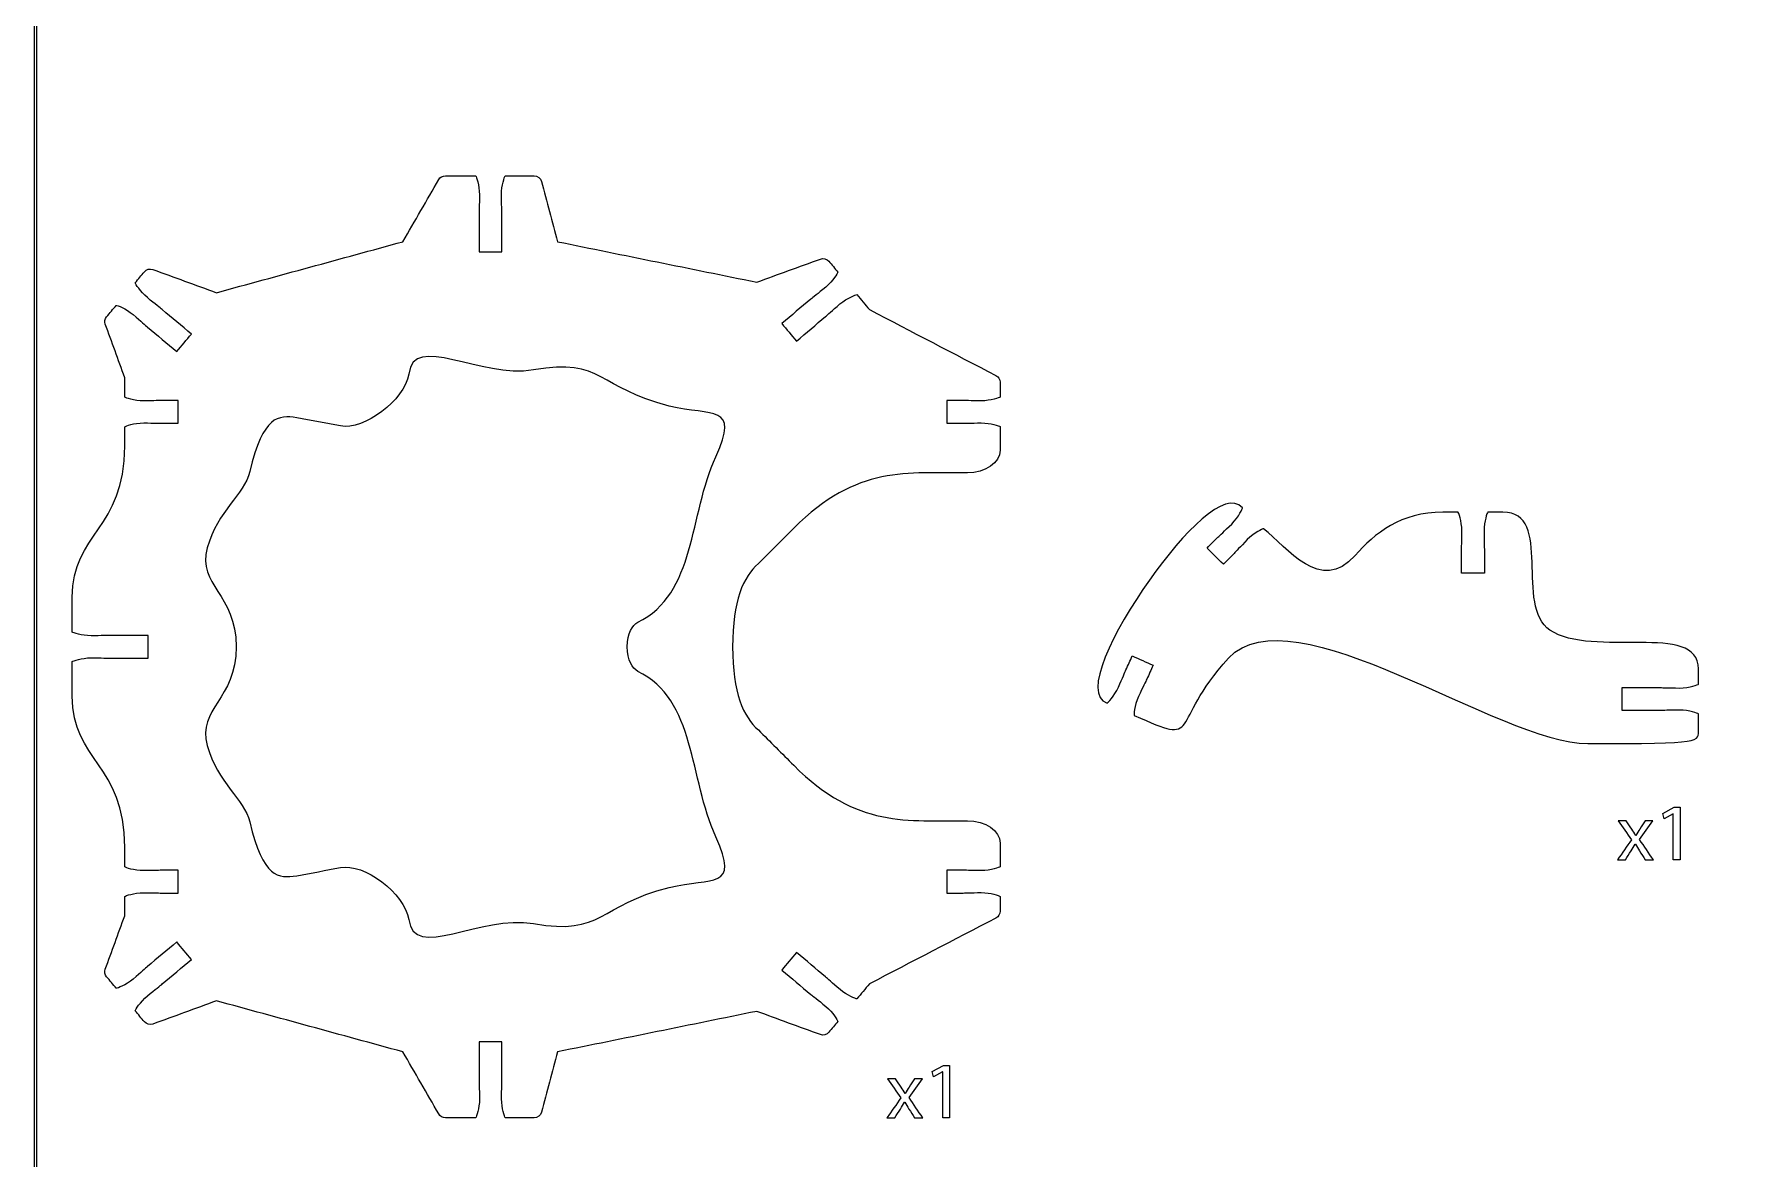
# Model space of a CAD drawing. Extents: x 0 to 430, y 0 to 540.
# Drawn here: x 0 to 223.5, y 235.4 to 383 of the extents above; entities that cross this region are included whole.
import ezdxf

# ---------------------------------------------------------------- set-up
doc = ezdxf.new("R2010")
doc.units = 0
doc.header["$MEASUREMENT"] = 0
doc.layers.add('DEFAULT', color=18, linetype='CONTINUOUS')

msp = doc.modelspace()

# ---------------------------------------------------------------- linework, layer by layer
at = {"layer": 'DEFAULT', "color": 177}
for points in [[(430, 540), (0, 540), (0, 0), (430, 0)], [(429.65, 0.35), (0.35, 0.35), (0.35, 539.65), (429.65, 539.65)], [(215.01, 280.63), (214.99, 280.63), (213.8, 279.98), (213.62, 280.69), (215.12, 281.5), (215.91, 281.5), (215.91, 274.62), (215.01, 274.62)], [(119.19, 246.77), (119.16, 246.77), (117.97, 246.13), (117.79, 246.84), (119.29, 247.64), (120.09, 247.64), (120.09, 240.76), (119.19, 240.76)]]:
    msp.add_lwpolyline(points, close=True, dxfattribs=at)
at = {"layer": 'DEFAULT', "color": 240}
for points, knots in [([(58.36, 359.38), (58.36, 359.72), (58.41, 360.49), (58.41, 361.88), (58.41, 363.16), (58.03, 364.21), (57.92, 364.36), (56.6, 364.36), (55.28, 364.36), (53.95, 364.36), (53.59, 364.36), (53.26, 364.17), (53.08, 363.86), (51.52, 361.15), (49.95, 358.43), (48.38, 355.71), (40.23, 353.48), (32.08, 351.25), (23.92, 349.02), (21.14, 350.04), (18.36, 351.05), (15.58, 352.06), (15.18, 352.2), (14.74, 352.09), (14.47, 351.76), (14.07, 351.29), (13.67, 350.81), (13.27, 350.33), (13.32, 350.16), (13.89, 349.19), (14.86, 348.37), (15.92, 347.48), (16.55, 347.02), (16.8, 346.8), (18.08, 345.73), (19.37, 344.66), (20.65, 343.59), (20, 342.83), (19.36, 342.06), (18.72, 341.29), (17.44, 342.36), (16.17, 343.43), (14.89, 344.5), (14.62, 344.72), (14.06, 345.25), (13, 346.14), (12, 346.98), (10.93, 347.36), (10.77, 347.36), (10.36, 346.86), (9.94, 346.36), (9.52, 345.86), (9.29, 345.59), (9.22, 345.21), (9.34, 344.88), (10.19, 342.54), (11.04, 340.21), (11.89, 337.87), (11.89, 337.02), (11.89, 336.17), (11.89, 335.31), (12.02, 335.22), (13.09, 334.83), (14.38, 334.83), (15.76, 334.83), (16.54, 334.88), (16.87, 334.88), (17.54, 334.88), (18.21, 334.88), (18.88, 334.88), (18.88, 333.88), (18.88, 332.88), (18.88, 331.88), (18.21, 331.88), (17.55, 331.88), (16.88, 331.88), (16.54, 331.88), (15.76, 331.93), (14.38, 331.93), (13.07, 331.92), (12.01, 331.53), (11.89, 331.43), (11.89, 330.58), (11.89, 329.73), (11.89, 328.88), (11.89, 317.92), (5, 317.52), (5, 309.05), (5, 307.53), (5, 306.01), (5, 304.49), (5.15, 304.39), (6.21, 304.01), (7.48, 304.01), (8.87, 304.01), (9.64, 304.06), (9.98, 304.06), (11.65, 304.06), (13.32, 304.06), (14.98, 304.06), (14.98, 303.06), (14.98, 302.06), (14.98, 301.06), (13.32, 301.06), (11.65, 301.06), (9.99, 301.06), (9.65, 301.06), (8.87, 301.11), (7.48, 301.11), (6.19, 301.1), (5.13, 300.71), (5, 300.62), (5, 299.1), (5, 297.59), (5, 296.07), (5, 287.6), (11.89, 287.2), (11.89, 276.24), (11.89, 275.38), (11.89, 274.53), (11.89, 273.68), (12.02, 273.59), (13.09, 273.19), (14.38, 273.19), (15.76, 273.19), (16.54, 273.24), (16.87, 273.24), (17.54, 273.24), (18.21, 273.24), (18.88, 273.24), (18.88, 272.25), (18.88, 271.25), (18.88, 270.25), (18.21, 270.25), (17.55, 270.25), (16.88, 270.25), (16.54, 270.24), (15.76, 270.29), (14.38, 270.29), (13.06, 270.29), (11.99, 269.89), (11.89, 269.79), (11.89, 268.95), (11.89, 268.1), (11.89, 267.25), (11.04, 264.92), (10.19, 262.58), (9.34, 260.25), (9.22, 259.91), (9.29, 259.54), (9.52, 259.26), (9.94, 258.76), (10.36, 258.26), (10.78, 257.75), (10.94, 257.76), (12.01, 258.15), (13, 258.97), (14.06, 259.86), (14.62, 260.4), (14.88, 260.62), (16.16, 261.69), (17.44, 262.76), (18.72, 263.83), (19.36, 263.06), (20, 262.3), (20.65, 261.53), (19.37, 260.46), (18.09, 259.39), (16.81, 258.32), (16.55, 258.1), (15.93, 257.64), (14.86, 256.75), (13.88, 255.92), (13.32, 254.96), (13.27, 254.78), (13.67, 254.31), (14.07, 253.83), (14.47, 253.36), (14.74, 253.04), (15.18, 252.92), (15.58, 253.06), (18.36, 254.07), (21.14, 255.08), (23.92, 256.1), (32.08, 253.87), (40.23, 251.64), (48.38, 249.41), (49.95, 246.69), (51.52, 243.98), (53.08, 241.26), (53.26, 240.95), (53.59, 240.76), (53.95, 240.76), (55.28, 240.76), (56.61, 240.76), (57.93, 240.76), (58.03, 240.91), (58.42, 241.97), (58.42, 243.24), (58.42, 244.63), (58.36, 245.4), (58.37, 245.74), (58.37, 247.41), (58.37, 249.08), (58.36, 250.74), (59.36, 250.74), (60.36, 250.74), (61.36, 250.74), (61.36, 249.08), (61.36, 247.41), (61.36, 245.75), (61.37, 245.41), (61.32, 244.63), (61.32, 243.24), (61.32, 241.95), (61.71, 240.89), (61.81, 240.76), (63.07, 240.76), (64.33, 240.76), (65.59, 240.76), (66.04, 240.76), (66.44, 241.06), (66.55, 241.5), (67.26, 244.14), (67.96, 246.77), (68.67, 249.41), (77.38, 251.18), (86.08, 252.95), (94.79, 254.72), (97.57, 253.7), (100.35, 252.69), (103.13, 251.68), (103.52, 251.53), (103.97, 251.65), (104.24, 251.98), (104.64, 252.45), (105.03, 252.92), (105.43, 253.4), (105.39, 253.55), (104.83, 254.54), (103.84, 255.37), (102.79, 256.26), (102.16, 256.72), (101.9, 256.94), (100.62, 258.01), (99.34, 259.08), (98.07, 260.15), (98.71, 260.92), (99.35, 261.68), (100, 262.45), (101.27, 261.38), (102.55, 260.31), (103.82, 259.24), (104.08, 259.02), (104.65, 258.48), (105.71, 257.59), (106.7, 256.76), (107.76, 256.37), (107.93, 256.37), (108.47, 257.02), (109.02, 257.67), (109.57, 258.33), (115.1, 261.21), (120.63, 264.09), (126.17, 266.97), (126.5, 267.15), (126.71, 267.49), (126.71, 267.86), (126.71, 268.51), (126.71, 269.16), (126.71, 269.81), (126.58, 269.9), (125.51, 270.3), (124.22, 270.3), (122.84, 270.3), (122.06, 270.25), (121.72, 270.25), (121.06, 270.25), (120.39, 270.25), (119.72, 270.25), (119.72, 271.25), (119.72, 272.25), (119.72, 273.24), (120.39, 273.24), (121.05, 273.24), (121.72, 273.24), (122.06, 273.25), (122.83, 273.2), (124.22, 273.2), (125.54, 273.2), (126.61, 273.6), (126.71, 273.7), (126.71, 274.73), (126.71, 275.76), (126.71, 276.8), (126.71, 278.42), (124.79, 279.74), (122.42, 279.74), (114.6, 279.8), (107.92, 278.7), (99.64, 287.01), (98.1, 288.56), (96.55, 290.11), (95.01, 291.65), (93.03, 293.36), (91.62, 296.53), (91.62, 302.56), (91.62, 308.59), (93.03, 311.77), (95.01, 313.47), (96.55, 315.02), (98.1, 316.57), (99.64, 318.11), (107.92, 326.43), (114.6, 325.33), (122.42, 325.38), (124.79, 325.38), (126.71, 326.72), (126.71, 328.35), (126.71, 329.38), (126.71, 330.41), (126.71, 331.45), (126.58, 331.54), (125.51, 331.93), (124.22, 331.93), (122.84, 331.93), (122.06, 331.88), (121.72, 331.88), (121.06, 331.88), (120.39, 331.88), (119.72, 331.88), (119.72, 332.88), (119.72, 333.88), (119.72, 334.88), (120.39, 334.88), (121.05, 334.88), (121.72, 334.88), (122.06, 334.88), (122.83, 334.83), (124.22, 334.83), (125.53, 334.84), (126.59, 335.23), (126.71, 335.33), (126.71, 335.97), (126.71, 336.62), (126.71, 337.26), (126.71, 337.64), (126.5, 337.98), (126.17, 338.15), (120.63, 341.03), (115.1, 343.91), (109.57, 346.8), (109.02, 347.45), (108.47, 348.11), (107.92, 348.77), (107.74, 348.74), (106.68, 348.35), (105.7, 347.54), (104.65, 346.65), (104.08, 346.11), (103.82, 345.89), (102.55, 344.82), (101.27, 343.75), (100, 342.67), (99.35, 343.44), (98.71, 344.2), (98.07, 344.97), (99.34, 346.04), (100.62, 347.11), (101.89, 348.18), (102.15, 348.4), (102.78, 348.87), (103.84, 349.76), (104.82, 350.59), (105.38, 351.56), (105.43, 351.73), (105.03, 352.2), (104.64, 352.67), (104.24, 353.15), (103.97, 353.47), (103.52, 353.59), (103.13, 353.44), (100.35, 352.43), (97.57, 351.42), (94.79, 350.4), (86.08, 352.17), (77.38, 353.94), (68.67, 355.71), (67.96, 358.35), (67.26, 360.98), (66.55, 363.62), (66.44, 364.06), (66.04, 364.36), (65.59, 364.36), (64.32, 364.36), (63.06, 364.36), (61.79, 364.36), (61.69, 364.2), (61.31, 363.15), (61.31, 361.88), (61.31, 360.5), (61.36, 359.72), (61.36, 359.38), (61.36, 357.71), (61.36, 356.05), (61.36, 354.38), (60.36, 354.38), (59.36, 354.38), (58.36, 354.38), (58.36, 356.04), (58.36, 357.71), (58.36, 359.38)], [14.17, 14.17, 14.17, 14.17, 15.17, 15.17, 15.17, 16.17, 16.17, 16.17, 27.43, 27.43, 27.43, 28.43, 28.43, 28.43, 55.100187, 55.100187, 55.100187, 126.975987, 126.975987, 126.975987, 152.15049, 152.15049, 152.15049, 153.15049, 153.15049, 153.15049, 158.452536, 158.452536, 158.452536, 159.452536, 159.452536, 159.452536, 160.452536, 160.452536, 160.452536, 174.644157, 174.644157, 174.644157, 183.148391, 183.148391, 183.148391, 197.317005, 197.317005, 197.317005, 198.317005, 198.317005, 198.317005, 199.317005, 199.317005, 199.317005, 204.867446, 204.867446, 204.867446, 205.867446, 205.867446, 205.867446, 226.999128, 226.999128, 226.999128, 234.249128, 234.249128, 234.249128, 235.249128, 235.249128, 235.249128, 236.249128, 236.249128, 236.249128, 241.929137, 241.929137, 241.929137, 250.429137, 250.429137, 250.429137, 256.089137, 256.089137, 256.089137, 257.089137, 257.089137, 257.089137, 258.089137, 258.089137, 258.089137, 265.309137, 265.309137, 265.309137, 266.309137, 266.309137, 266.309137, 279.239137, 279.239137, 279.239137, 280.239137, 280.239137, 280.239137, 281.239137, 281.239137, 281.239137, 295.419141, 295.419141, 295.419141, 303.919141, 303.919141, 303.919141, 318.079141, 318.079141, 318.079141, 319.079141, 319.079141, 319.079141, 320.079141, 320.079141, 320.079141, 332.969141, 332.969141, 332.969141, 333.969141, 333.969141, 333.969141, 341.219141, 341.219141, 341.219141, 342.219141, 342.219141, 342.219141, 343.219141, 343.219141, 343.219141, 348.899149, 348.899149, 348.899149, 357.399149, 357.399149, 357.399149, 363.059149, 363.059149, 363.059149, 364.059149, 364.059149, 364.059149, 365.059149, 365.059149, 365.059149, 372.269149, 372.269149, 372.269149, 393.391434, 393.391434, 393.391434, 394.391434, 394.391434, 394.391434, 399.985377, 399.985377, 399.985377, 400.985377, 400.985377, 400.985377, 401.985377, 401.985377, 401.985377, 416.168078, 416.168078, 416.168078, 424.664648, 424.664648, 424.664648, 438.833261, 438.833261, 438.833261, 439.833261, 439.833261, 439.833261, 440.833261, 440.833261, 440.833261, 446.10713, 446.10713, 446.10713, 447.10713, 447.10713, 447.10713, 472.281633, 472.281633, 472.281633, 544.157433, 544.157433, 544.157433, 570.818959, 570.818959, 570.818959, 571.818959, 571.818959, 571.818959, 583.108959, 583.108959, 583.108959, 584.108959, 584.108959, 584.108959, 585.108959, 585.108959, 585.108959, 599.288963, 599.288963, 599.288963, 607.788963, 607.788963, 607.788963, 621.948963, 621.948963, 621.948963, 622.948963, 622.948963, 622.948963, 623.948963, 623.948963, 623.948963, 634.658963, 634.658963, 634.658963, 635.658963, 635.658963, 635.658963, 658.858275, 658.858275, 658.858275, 734.412389, 734.412389, 734.412389, 759.571516, 759.571516, 759.571516, 760.571516, 760.571516, 760.571516, 765.831298, 765.831298, 765.831298, 766.831298, 766.831298, 766.831298, 767.831298, 767.831298, 767.831298, 782.013999, 782.013999, 782.013999, 790.516998, 790.516998, 790.516998, 804.676719, 804.676719, 804.676719, 805.676719, 805.676719, 805.676719, 806.676719, 806.676719, 806.676719, 813.91723, 813.91723, 813.91723, 866.977419, 866.977419, 866.977419, 867.977419, 867.977419, 867.977419, 873.517419, 873.517419, 873.517419, 874.517419, 874.517419, 874.517419, 875.517419, 875.517419, 875.517419, 881.197428, 881.197428, 881.197428, 889.697428, 889.697428, 889.697428, 895.357428, 895.357428, 895.357428, 896.357428, 896.357428, 896.357428, 897.357428, 897.357428, 897.357428, 906.147428, 906.147428, 906.147428, 907.147428, 907.147428, 907.147428, 908.147428, 908.147428, 908.147428, 926.730216, 926.730216, 926.730216, 927.730216, 927.730216, 927.730216, 928.730216, 928.730216, 928.730216, 947.313004, 947.313004, 947.313004, 948.313004, 948.313004, 948.313004, 949.313004, 949.313004, 949.313004, 958.093004, 958.093004, 958.093004, 959.093004, 959.093004, 959.093004, 960.093004, 960.093004, 960.093004, 965.773013, 965.773013, 965.773013, 974.273013, 974.273013, 974.273013, 979.933013, 979.933013, 979.933013, 980.933013, 980.933013, 980.933013, 981.933013, 981.933013, 981.933013, 987.423013, 987.423013, 987.423013, 988.423013, 988.423013, 988.423013, 1041.478583, 1041.478583, 1041.478583, 1048.769022, 1048.769022, 1048.769022, 1049.769022, 1049.769022, 1049.769022, 1050.769022, 1050.769022, 1050.769022, 1064.949269, 1064.949269, 1064.949269, 1073.452269, 1073.452269, 1073.452269, 1087.61199, 1087.61199, 1087.61199, 1088.61199, 1088.61199, 1088.61199, 1089.61199, 1089.61199, 1089.61199, 1094.843596, 1094.843596, 1094.843596, 1095.843596, 1095.843596, 1095.843596, 1121.002723, 1121.002723, 1121.002723, 1196.556837, 1196.556837, 1196.556837, 1219.756149, 1219.756149, 1219.756149, 1220.756149, 1220.756149, 1220.756149, 1231.506149, 1231.506149, 1231.506149, 1232.506149, 1232.506149, 1232.506149, 1233.506149, 1233.506149, 1233.506149, 1247.696153, 1247.696153, 1247.696153, 1256.196153, 1256.196153, 1256.196153, 1270.366153, 1270.366153, 1270.366153, 1270.366153]), ([(65.52, 338.89), (74.61, 340.51), (74.06, 336.43), (83.3, 334.15), (88.96, 332.76), (92.64, 334.48), (89.42, 327.49), (85.91, 319.87), (86.82, 309.43), (79.17, 305.79), (78.48, 305.36), (77.79, 304.35), (77.79, 302.56), (77.79, 300.78), (78.48, 299.76), (79.17, 299.33), (86.82, 295.7), (85.91, 285.25), (89.42, 277.63), (92.64, 270.64), (88.96, 272.37), (83.3, 270.97), (74.06, 268.69), (74.61, 264.61), (65.52, 266.24), (58.59, 267.48), (49.68, 261.27), (49.17, 266.79), (48.55, 270.23), (43.29, 274.21), (40.18, 273.59), (38.27, 273.23), (36.36, 272.87), (34.45, 272.51), (32.02, 272.18), (30.08, 272.15), (28.28, 279.59), (27.54, 282.63), (24.08, 284.65), (22.71, 289.59), (21.35, 294.53), (26.51, 295.57), (26.51, 302.56), (26.51, 309.56), (21.35, 310.6), (22.71, 315.54), (24.08, 320.47), (27.54, 322.5), (28.28, 325.54), (30.08, 332.97), (32.02, 332.94), (34.45, 332.62), (36.36, 332.26), (38.27, 331.9), (40.18, 331.53), (43.29, 330.92), (48.55, 334.9), (49.17, 338.34), (49.68, 343.86), (58.59, 337.64), (65.52, 338.89)], [1, 1, 1, 1, 2, 2, 2, 3, 3, 3, 4, 4, 4, 5, 5, 5, 6, 6, 6, 7, 7, 7, 8, 8, 8, 9, 9, 9, 10, 10, 10, 11, 11, 11, 27.519664, 27.519664, 27.519664, 28.519664, 28.519664, 28.519664, 29.519664, 29.519664, 29.519664, 30.519664, 30.519664, 30.519664, 31.519664, 31.519664, 31.519664, 32.519664, 32.519664, 32.519664, 33.519664, 33.519664, 33.519664, 50.039328, 50.039328, 50.039328, 51.039328, 51.039328, 51.039328, 52.039328, 52.039328, 52.039328, 52.039328]), ([(203.8, 289.86), (192.25, 289.86), (164.93, 310.11), (156.68, 301.07), (148.65, 292.27), (153.41, 289.43), (144.3, 293.56), (144.24, 293.59), (144.3, 294.79), (144.87, 296.05), (145.45, 297.31), (145.81, 297.99), (145.95, 298.31), (146.23, 298.91), (146.5, 299.52), (146.78, 300.13), (145.87, 300.54), (144.96, 300.96), (144.05, 301.37), (143.77, 300.76), (143.5, 300.15), (143.22, 299.54), (143.07, 299.24), (142.8, 298.51), (142.23, 297.25), (141.68, 296.04), (140.84, 295.21), (140.74, 295.18), (137.35, 296.24), (141.64, 304.78), (146.29, 311.31), (150.74, 317.56), (156.23, 323.33), (158.49, 320.79), (158.53, 320.75), (158.06, 319.65), (157.09, 318.67), (156.1, 317.69), (155.52, 317.17), (155.28, 316.93), (154.81, 316.46), (154.34, 315.99), (153.87, 315.52), (154.57, 314.81), (155.28, 314.1), (155.99, 313.4), (156.46, 313.87), (156.93, 314.34), (157.41, 314.82), (157.65, 315.05), (158.16, 315.64), (159.13, 316.62), (160.07, 317.56), (161.14, 318.04), (161.25, 318.04), (164.42, 315.59), (168.75, 309.4), (173.26, 314.52), (175.85, 317.46), (179.27, 320.23), (184.77, 320.23), (185.43, 320.23), (186.1, 320.23), (186.77, 320.23), (186.83, 320.23), (187.27, 319.11), (187.28, 317.73), (187.28, 316.34), (187.23, 315.56), (187.23, 315.22), (187.23, 314.22), (187.23, 313.22), (187.23, 312.22), (188.23, 312.22), (189.23, 312.22), (190.23, 312.22), (190.23, 313.23), (190.23, 314.23), (190.23, 315.23), (190.23, 315.57), (190.18, 316.34), (190.18, 317.73), (190.18, 319.06), (190.6, 320.15), (190.67, 320.23), (191.34, 320.23), (192.01, 320.23), (192.67, 320.23), (199.31, 320.23), (194.16, 307.85), (198.82, 304.75), (204.47, 300.98), (218.3, 305.89), (218.3, 299.66), (218.3, 298.99), (218.3, 298.32), (218.3, 297.66), (218.3, 297.6), (217.19, 297.15), (215.81, 297.15), (214.42, 297.15), (213.64, 297.2), (213.3, 297.2), (211.63, 297.2), (209.97, 297.2), (208.3, 297.2), (208.3, 296.2), (208.3, 295.2), (208.3, 294.2), (209.97, 294.2), (211.64, 294.2), (213.31, 294.2), (213.65, 294.2), (214.42, 294.25), (215.81, 294.25), (217.14, 294.25), (218.23, 293.83), (218.3, 293.75), (218.3, 293.09), (218.3, 292.42), (218.3, 291.75), (218.3, 290.03), (219.18, 289.86), (203.8, 289.86)], [1, 1, 1, 1, 2, 2, 2, 3, 3, 3, 4, 4, 4, 5, 5, 5, 10.665792, 10.665792, 10.665792, 19.159513, 19.159513, 19.159513, 24.84765, 24.84765, 24.84765, 25.84765, 25.84765, 25.84765, 26.84765, 26.84765, 26.84765, 27.84765, 27.84765, 27.84765, 28.84765, 28.84765, 28.84765, 29.84765, 29.84765, 29.84765, 30.84765, 30.84765, 30.84765, 36.518646, 36.518646, 36.518646, 45.01807, 45.01807, 45.01807, 50.710284, 50.710284, 50.710284, 51.710284, 51.710284, 51.710284, 52.710284, 52.710284, 52.710284, 53.710284, 53.710284, 53.710284, 54.710284, 54.710284, 54.710284, 60.380284, 60.380284, 60.380284, 61.380284, 61.380284, 61.380284, 62.380284, 62.380284, 62.380284, 70.880284, 70.880284, 70.880284, 79.380284, 79.380284, 79.380284, 87.90029, 87.90029, 87.90029, 88.90029, 88.90029, 88.90029, 89.90029, 89.90029, 89.90029, 95.57029, 95.57029, 95.57029, 96.57029, 96.57029, 96.57029, 97.57029, 97.57029, 97.57029, 103.24029, 103.24029, 103.24029, 104.24029, 104.24029, 104.24029, 105.24029, 105.24029, 105.24029, 119.41029, 119.41029, 119.41029, 127.91029, 127.91029, 127.91029, 142.100293, 142.100293, 142.100293, 143.100293, 143.100293, 143.100293, 144.100293, 144.100293, 144.100293, 149.770293, 149.770293, 149.770293, 150.770293, 150.770293, 150.770293, 150.770293])]:
    msp.add_open_spline(points, degree=3, knots=knots, dxfattribs=at)
at = {"layer": 'DEFAULT', "color": 177}
for points, knots in [([(208.82, 279.74), (209.07, 279.37), (209.31, 279.01), (209.55, 278.64), (209.74, 278.35), (209.9, 278.09), (210.07, 277.8), (210.08, 277.8), (210.09, 277.8), (210.1, 277.8), (210.27, 278.11), (210.44, 278.38), (210.61, 278.65), (210.85, 279.01), (211.09, 279.38), (211.33, 279.74), (211.67, 279.74), (212, 279.74), (212.34, 279.74), (211.75, 278.92), (211.17, 278.09), (210.59, 277.26), (211.19, 276.38), (211.79, 275.5), (212.39, 274.62), (212.04, 274.62), (211.68, 274.62), (211.33, 274.62), (211.08, 275), (210.83, 275.39), (210.58, 275.77), (210.38, 276.07), (210.21, 276.35), (210.03, 276.66), (210.02, 276.66), (210.02, 276.66), (210.01, 276.66), (209.84, 276.35), (209.66, 276.08), (209.47, 275.77), (209.22, 275.39), (208.97, 275), (208.73, 274.62), (208.39, 274.62), (208.04, 274.62), (207.7, 274.62), (208.31, 275.49), (208.91, 276.36), (209.52, 277.23), (208.94, 278.07), (208.36, 278.9), (207.79, 279.74), (208.13, 279.74), (208.48, 279.74), (208.82, 279.74)], [2.94, 2.94, 2.94, 2.94, 6.684236, 6.684236, 6.684236, 7.684236, 7.684236, 7.684236, 7.774236, 7.774236, 7.774236, 8.774236, 8.774236, 8.774236, 12.476897, 12.476897, 12.476897, 15.325897, 15.325897, 15.325897, 23.915018, 23.915018, 23.915018, 32.983359, 32.983359, 32.983359, 35.982359, 35.982359, 35.982359, 39.885442, 39.885442, 39.885442, 40.885442, 40.885442, 40.885442, 40.945442, 40.945442, 40.945442, 41.945442, 41.945442, 41.945442, 45.831687, 45.831687, 45.831687, 48.741687, 48.741687, 48.741687, 57.770468, 57.770468, 57.770468, 66.416767, 66.416767, 66.416767, 69.356767, 69.356767, 69.356767, 69.356767]), ([(112.99, 245.88), (113.24, 245.52), (113.48, 245.15), (113.72, 244.78), (113.92, 244.5), (114.07, 244.23), (114.24, 243.95), (114.25, 243.95), (114.26, 243.95), (114.28, 243.95), (114.44, 244.25), (114.61, 244.52), (114.78, 244.79), (115.02, 245.16), (115.26, 245.52), (115.5, 245.88), (115.84, 245.88), (116.17, 245.88), (116.51, 245.88), (115.93, 245.06), (115.34, 244.23), (114.76, 243.41), (115.36, 242.52), (115.96, 241.64), (116.56, 240.76), (116.21, 240.76), (115.86, 240.76), (115.5, 240.76), (115.25, 241.15), (115, 241.53), (114.75, 241.91), (114.55, 242.21), (114.38, 242.5), (114.2, 242.8), (114.19, 242.8), (114.19, 242.8), (114.18, 242.8), (114.01, 242.5), (113.83, 242.22), (113.64, 241.91), (113.39, 241.53), (113.15, 241.15), (112.9, 240.76), (112.56, 240.76), (112.22, 240.76), (111.87, 240.76), (112.48, 241.63), (113.09, 242.5), (113.69, 243.38), (113.11, 244.21), (112.54, 245.05), (111.96, 245.88), (112.3, 245.88), (112.65, 245.88), (112.99, 245.88)], [2.94, 2.94, 2.94, 2.94, 6.684236, 6.684236, 6.684236, 7.684236, 7.684236, 7.684236, 7.774236, 7.774236, 7.774236, 8.774236, 8.774236, 8.774236, 12.476897, 12.476897, 12.476897, 15.325897, 15.325897, 15.325897, 23.915018, 23.915018, 23.915018, 32.984185, 32.984185, 32.984185, 35.983185, 35.983185, 35.983185, 39.886269, 39.886269, 39.886269, 40.886269, 40.886269, 40.886269, 40.946269, 40.946269, 40.946269, 41.946269, 41.946269, 41.946269, 45.832514, 45.832514, 45.832514, 48.742514, 48.742514, 48.742514, 57.772115, 57.772115, 57.772115, 66.418415, 66.418415, 66.418415, 69.358415, 69.358415, 69.358415, 69.358415])]:
    msp.add_open_spline(points, degree=3, knots=knots, dxfattribs=at)

doc.saveas('drawing.dxf')
